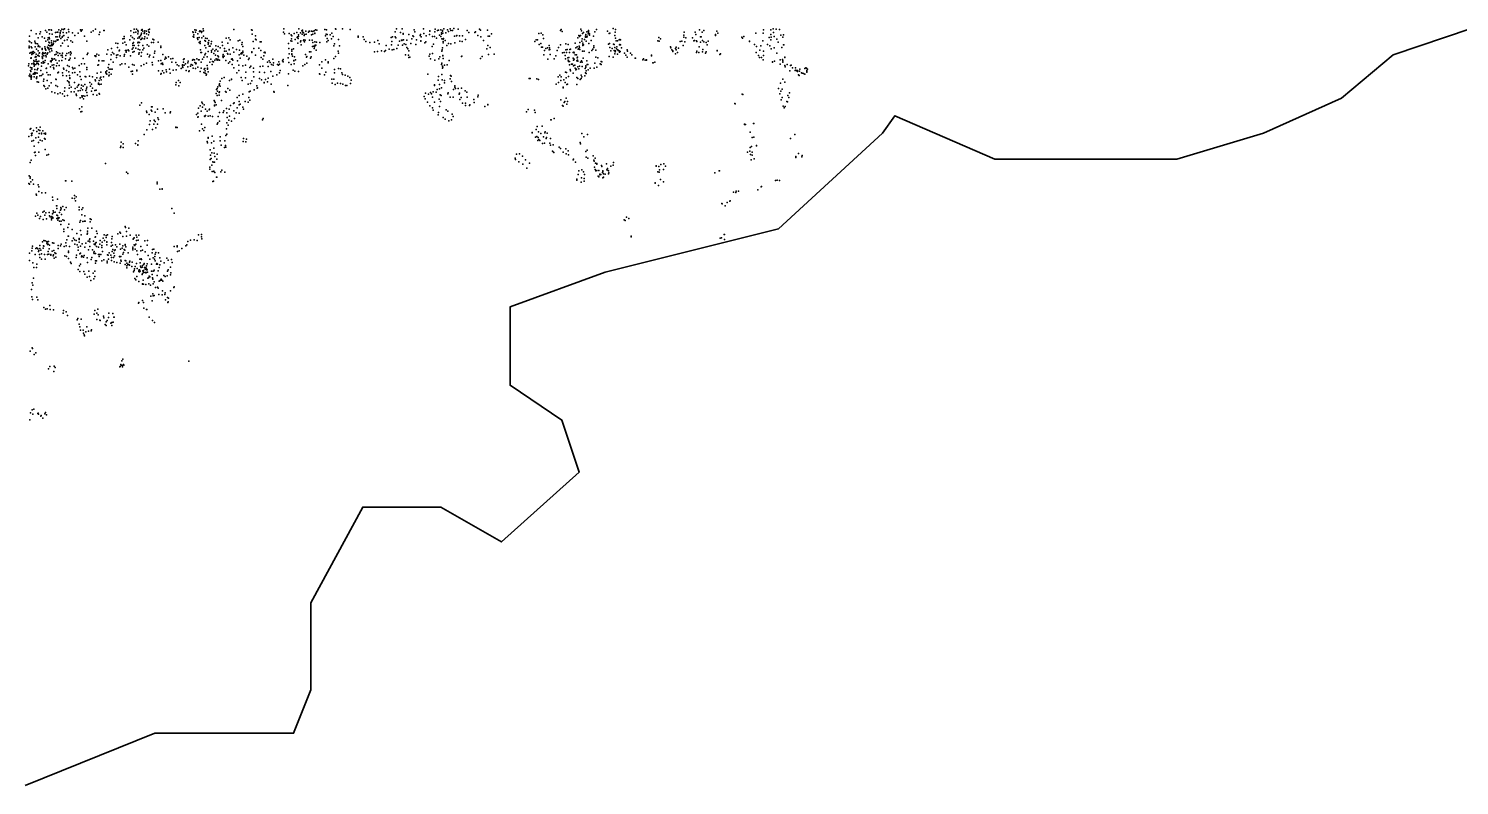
# Model space of a CAD drawing. Header units: millimetres. Extents: x -60275265 to 22802890, y -38578442 to 24337084.
# Drawn here: x -18735878 to 2214010, y -33099869 to -22014924 of the extents above; entities that cross this region are included whole.
import ezdxf

# ---------------------------------------------------------------- set-up
doc = ezdxf.new("R2010")
doc.units = ezdxf.units.MM
doc.header["$MEASUREMENT"] = 0
doc.layers.add('Outline', color=7, linetype='Continuous', true_color=0x000000)
doc.layers.add('particles', color=7, linetype='Continuous', true_color=0x000000)

msp = doc.modelspace()

# ---------------------------------------------------------------- linework, layer by layer
at = {"layer": 'Outline', "color": 3, "lineweight": 35, "true_color": 0x00ff00}
msp.add_lwpolyline([(2388023, -22014924), (1246851, -22397507), (486043, -23034488), (-655070, -23544188), (-1923171, -23926255), (-3444858, -23926255), (-4586030, -23926255), (-6054654, -23291001), (-6234364, -23544188), (-7756052, -24945643), (-10291971, -25582566), (-11687011, -26092266), (-11687011, -27239111), (-10926085, -27748576), (-10672498, -28513120), (-11813952, -29532403), (-12701478, -29022703), (-13842532, -29022703), (-14603457, -30424170), (-14603457, -31698402), (-14857045, -32335606), (-16885907, -32335606), (-18787711, -33099869)], dxfattribs=at)
at = {"layer": 'particles', "color": 93, "true_color": 0x67d435}
for p in [(-18729378, -22198304), (-18723378, -22123304), (-18699378, -22042304), (-18646378, -22200304), (-18624378, -22092304), (-18594378, -22150304), (-18573378, -22093304), (-18562378, -22061304), (-18561378, -22062304), (-18539378, -22134304), (-18501378, -22154304), (-18489378, -22042304), (-18484378, -22199304), (-18470378, -22069304), (-18453378, -22177304), (-18450378, -22151304), (-18439378, -22035304), (-18434378, -22034304), (-18433378, -22147304), (-18431378, -22164304), (-18428378, -22091304), (-18405378, -22033304), (-18402378, -22193304), (-18401378, -22036304), (-18393378, -22095304), (-18364378, -22198304), (-18343378, -22204304), (-18342378, -22072304), (-18339378, -22137304), (-18335378, -22198304), (-18318378, -22067304), (-18318378, -22178304), (-18316378, -22136304), (-18314378, -22183304), (-18307378, -22065304), (-18302378, -22181304), (-18292378, -22032304), (-18283378, -22137304), (-18279378, -22111304), (-18275378, -22070304), (-18273378, -22080304), (-18265378, -22159304), (-18263378, -22046304), (-18248378, -22022304), (-18243378, -22140304), (-18238378, -22131304), (-18228378, -22070304), (-18225378, -22026304), (-18221378, -22114304), (-18210378, -22018304), (-18210378, -22188304), (-18181378, -22077304), (-18171378, -22178304), (-18156378, -22146304), (-18152378, -22028304), (-18145378, -22061304), (-18119378, -22192304), (-18092378, -22075304), (-18058378, -22114304), (-18011378, -22083304), (-17977378, -22031304), (-17964378, -22051304), (-17949378, -22035304), (-17915378, -22126304), (-17883378, -22197304), (-17822378, -22069304), (-17789378, -22045304), (-17757378, -22023304), (-17757378, -22023304), (-17701378, -22099304), (-17693378, -22067304), (-17635378, -22041304), (-17628378, -22041304), (-17354378, -22165304), (-17337378, -22128304), (-17336378, -22158304), (-17254378, -22179304), (-17241378, -22121304), (-17239378, -22047304), (-17212378, -22146304), (-17194378, -22072304), (-17191378, -22022304), (-17191378, -22163304), (-17166378, -22067304), (-17154378, -22022304), (-17138378, -22091304), (-17138378, -22157304), (-17136378, -22043304), (-17133378, -22060304), (-17117378, -22133304), (-17113378, -22149304), (-17097378, -22121304), (-17094378, -22176304), (-17089378, -22103304), (-17086378, -22101304), (-17085378, -22171304), (-17084378, -22082304), (-17082378, -22039304), (-17075378, -22154304), (-17071378, -22028304), (-17065378, -22053304), (-17045378, -22163304), (-17044378, -22086304), (-17039378, -22073304), (-17038378, -22166304), (-17035378, -22045304), (-17032378, -22133304), (-17011378, -22050304), (-17010378, -22090304), (-16999378, -22154304), (-16980378, -22107304), (-16978378, -22031304), (-16973378, -22064304), (-16970378, -22073304), (-16966378, -22023304), (-16919378, -22171304), (-16903378, -22177304), (-16329378, -22060304), (-16328378, -22070304), (-16326378, -22130304), (-16316378, -22141304), (-16315378, -22104304), (-16304378, -22033304), (-16290378, -22067304), (-16280378, -22039304), (-16262378, -22148304), (-16261378, -22158304), (-16260378, -22089304), (-16260378, -22174304), (-16239378, -22146304), (-16235378, -22059304), (-16234378, -22057304), (-16228378, -22045304), (-16222378, -22203304), (-16220378, -22050304), (-16219378, -22051304), (-16203378, -22072304), (-16200378, -22057304), (-16200378, -22149304), (-16182378, -22016304), (-16177378, -22049304), (-16177378, -22123304), (-16153378, -22187304), (-16145378, -22155304), (-16145378, -22197304), (-16122378, -22161304), (-16097378, -22189304), (-16060378, -22204304), (-15845378, -22155304), (-15804378, -22148304), (-15782378, -22180304), (-15729378, -22028304), (-15667378, -22194304), (-15643378, -22184304), (-15470378, -22035304), (-15463378, -22039304), (-15462378, -22094304), (-15448378, -22203304), (-15415378, -22119304), (-15415378, -22167304), (-15403378, -22180304), (-15002378, -22069304), (-14999378, -22016304), (-14988378, -22090304), (-14920378, -22085304), (-14897378, -22194304), (-14893378, -22105304), (-14887378, -22118304), (-14886378, -22165304), (-14883378, -22201304), (-14882378, -22121304), (-14845378, -22085304), (-14831378, -22172304), (-14809378, -22070304), (-14803378, -22145304), (-14797378, -22135304), (-14790378, -22158304), (-14783378, -22105304), (-14783378, -22131304), (-14779378, -22017304), (-14754378, -22078304), (-14753378, -22206304), (-14752378, -22193304), (-14733378, -22047304), (-14728378, -22098304), (-14727378, -22037304), (-14720378, -22069304), (-14710378, -22076304), (-14709378, -22191304), (-14708378, -22179304), (-14705378, -22177304), (-14700378, -22118304), (-14697378, -22103304), (-14685378, -22183304), (-14674378, -22054304), (-14671378, -22098304), (-14637378, -22065304), (-14627378, -22054304), (-14625378, -22184304), (-14621378, -22053304), (-14591378, -22054304), (-14591378, -22105304), (-14584378, -22182304), (-14575378, -22055304), (-14572378, -22095304), (-14555378, -22048304), (-14546378, -22079304), (-14544378, -22084304), (-14535378, -22035304), (-14513378, -22036304), (-14397378, -22028304), (-14387378, -22121304), (-14380378, -22098304), (-14374378, -22032304), (-14366378, -22102304), (-14365378, -22161304), (-14364378, -22103304), (-14347378, -22188304), (-14318378, -22107304), (-14299378, -22166304), (-14294378, -22082304), (-14277378, -22128304), (-14240378, -22018304), (-14239378, -22022304), (-14198378, -22174304), (-14139378, -22017304), (-14029378, -22030304), (-13911378, -22138304), (-13910378, -22138304), (-13908378, -22126304), (-13835378, -22135304), (-13822378, -22175304), (-13800378, -22202304), (-13621378, -22190304), (-13428378, -22146304), (-13417378, -22202304), (-13406378, -22133304), (-13368378, -22061304), (-13367378, -22137304), (-13360378, -22149304), (-13348378, -22016304), (-13303378, -22201304), (-13291378, -22074304), (-13275378, -22184304), (-13270378, -22188304), (-13266378, -22019304), (-13266378, -22182304), (-13253378, -22097304), (-13251378, -22085304), (-13246378, -22180304), (-13196378, -22185304), (-13168378, -22101304), (-13123378, -22164304), (-13112378, -22121304), (-13099378, -22130304), (-13092378, -22033304), (-13078378, -22060304), (-13056378, -22179304), (-13001378, -22116304), (-12997378, -22103304), (-12994378, -22196304), (-12994378, -22199304), (-12990378, -22134304), (-12954378, -22020304), (-12951378, -22085304), (-12918378, -22206304), (-12913378, -22119304), (-12867378, -22102304), (-12862378, -22054304), (-12861378, -22046304), (-12821378, -22132304), (-12792378, -22132304), (-12786378, -22064304), (-12784378, -22025304), (-12764378, -22157304), (-12747378, -22041304), (-12732378, -22037304), (-12719378, -22110304), (-12702378, -22128304), (-12699378, -22033304), (-12692378, -22096304), (-12689378, -22078304), (-12685378, -22164304), (-12676378, -22043304), (-12676378, -22053304), (-12669378, -22080304), (-12666378, -22202304), (-12665378, -22167304), (-12659378, -22158304), (-12656378, -22020304), (-12634378, -22188304), (-12627378, -22078304), (-12600378, -22033304), (-12589378, -22058304), (-12564378, -22018304), (-12552378, -22042304), (-12528378, -22044304), (-12511378, -22015304), (-12498378, -22125304), (-12468378, -22119304), (-12467378, -22116304), (-12444378, -22023304), (-12426378, -22119304), (-12421378, -22200304), (-12387378, -22202304), (-12381378, -22121304), (-12337378, -22172304), (-12312378, -22041304), (-12290378, -22071304), (-12204378, -22071304), (-12190378, -22062304), (-12156378, -22115304), (-12135378, -22024304), (-12121378, -22039304), (-12115378, -22137304), (-12073378, -22191304), (-12014378, -22038304), (-12009378, -22127304), (-11986378, -22126304), (-11960378, -22092304), (-11324378, -22205304), (-11306378, -22178304), (-11284378, -22179304), (-11264378, -22085304), (-11232378, -22081304), (-11204378, -22106304), (-11194378, -22159304), (-10946378, -22041304), (-10940378, -22027304), (-10921378, -22059304), (-10693378, -22148304), (-10681378, -22115304), (-10671378, -22129304), (-10655378, -22114304), (-10652378, -22022304), (-10638378, -22049304), (-10637378, -22197304), (-10628378, -22166304), (-10623378, -22087304), (-10613378, -22071304), (-10597378, -22172304), (-10582378, -22124304), (-10579378, -22139304), (-10576378, -22101304), (-10574378, -22197304), (-10562378, -22064304), (-10560378, -22142304), (-10558378, -22127304), (-10544378, -22090304), (-10539378, -22058304), (-10538378, -22041304), (-10537378, -22066304), (-10532378, -22084304), (-10522378, -22089304), (-10521378, -22113304), (-10497378, -22187304), (-10462378, -22127304), (-10444378, -22062304), (-10420378, -22029304), (-10258378, -22053304), (-10235378, -22086304), (-10226378, -22080304), (-10174378, -22015304), (-10152378, -22116304), (-10147378, -22068304), (-10144378, -22154304), (-10143378, -22027304), (-10131378, -22194304), (-10114378, -22194304), (-10090378, -22179304), (-10078378, -22173304), (-10067378, -22179304), (-9523378, -22195304), (-9509378, -22145304), (-9503378, -22201304), (-9483378, -22166304), (-9197378, -22203304), (-9173378, -22200304), (-9143378, -22141304), (-9140378, -22112304), (-9136378, -22067304), (-9112378, -22148304), (-9016378, -22150304), (-8996378, -22195304), (-8987378, -22188304), (-8978378, -22067304), (-8968378, -22103304), (-8958378, -22194304), (-8953378, -22204304), (-8912378, -22034304), (-8897378, -22134304), (-8886378, -22133304), (-8871378, -22067304), (-8868378, -22188304), (-8851378, -22041304), (-8787378, -22198304), (-8676378, -22101304), (-8676378, -22115304), (-8658378, -22050304), (-8644378, -22079304), (-8290378, -22141304), (-8282378, -22156304), (-8262378, -22131304), (-8181378, -22202304), (-8178378, -22199304), (-8089378, -22083304), (-7987378, -22195304), (-7978378, -22082304), (-7976378, -22035304), (-7894378, -22143304), (-7870378, -22101304), (-7868378, -22032304), (-7866378, -22179304), (-7862378, -22138304), (-7832378, -22020304), (-7830378, -22071304), (-7818378, -22132304), (-7788378, -22021304), (-7781378, -22169304), (-7739378, -22029304), (-7722378, -22113304), (-7690378, -22139304), (-7682378, -22105304), (-18727378, -22291304), (-18726378, -22272304), (-18726378, -22297304), (-18720378, -22208304), (-18719378, -22374304), (-18705378, -22364304), (-18696378, -22281304), (-18692378, -22222304), (-18689378, -22294304), (-18689378, -22396304), (-18685378, -22377304), (-18684378, -22359304), (-18670378, -22352304), (-18668378, -22378304), (-18648378, -22367304), (-18640378, -22223304), (-18640378, -22282304), (-18628378, -22231304), (-18625378, -22390304), (-18619378, -22316304), (-18606378, -22237304), (-18602378, -22407304), (-18596378, -22277304), (-18596378, -22404304), (-18594378, -22339304), (-18592378, -22264304), (-18583378, -22372304), (-18582378, -22416304), (-18577378, -22370304), (-18569378, -22281304), (-18537378, -22323304), (-18536378, -22305304), (-18533378, -22379304), (-18530378, -22400304), (-18528378, -22363304), (-18515378, -22379304), (-18513378, -22415304), (-18496378, -22281304), (-18496378, -22374304), (-18493378, -22305304), (-18488378, -22370304), (-18487378, -22320304), (-18484378, -22407304), (-18482378, -22329304), (-18463378, -22385304), (-18462378, -22388304), (-18458378, -22287304), (-18455378, -22290304), (-18455378, -22369304), (-18450378, -22305304), (-18445378, -22255304), (-18440378, -22215304), (-18440378, -22301304), (-18439378, -22305304), (-18438378, -22300304), (-18436378, -22327304), (-18430378, -22221304), (-18427378, -22266304), (-18425378, -22357304), (-18412378, -22266304), (-18411378, -22306304), (-18401378, -22253304), (-18398378, -22221304), (-18398378, -22311304), (-18396378, -22340304), (-18393378, -22261304), (-18391378, -22248304), (-18378378, -22245304), (-18371378, -22226304), (-18354378, -22398304), (-18331378, -22388304), (-18326378, -22355304), (-18310378, -22371304), (-18304378, -22409304), (-18276378, -22380304), (-18265378, -22265304), (-18258378, -22410304), (-18243378, -22406304), (-18241378, -22375304), (-18238378, -22230304), (-18191378, -22409304), (-18175378, -22379304), (-18156378, -22272304), (-18148378, -22368304), (-18121378, -22356304), (-18121378, -22397304), (-18112378, -22373304), (-18092378, -22213304), (-17878378, -22394304), (-17869378, -22376304), (-17768378, -22415304), (-17750378, -22415304), (-17736378, -22389304), (-17708378, -22406304), (-17591378, -22389304), (-17577378, -22326304), (-17529378, -22401304), (-17520378, -22305304), (-17508378, -22363304), (-17486378, -22386304), (-17458378, -22229304), (-17450378, -22404304), (-17432378, -22293304), (-17428378, -22400304), (-17427378, -22232304), (-17409378, -22339304), (-17403378, -22332304), (-17395378, -22413304), (-17358378, -22229304), (-17330378, -22392304), (-17327378, -22213304), (-17318378, -22334304), (-17308378, -22252304), (-17305378, -22359304), (-17300378, -22337304), (-17277378, -22326304), (-17270378, -22338304), (-17246378, -22411304), (-17217378, -22316304), (-17209378, -22263304), (-17208378, -22233304), (-17208378, -22358304), (-17204378, -22295304), (-17198378, -22217304), (-17190378, -22261304), (-17190378, -22349304), (-17167378, -22299304), (-17138378, -22224304), (-17133378, -22316304), (-17129378, -22213304), (-17128378, -22262304), (-17123378, -22389304), (-17115378, -22369304), (-17112378, -22216304), (-17107378, -22326304), (-17088378, -22416304), (-17084378, -22364304), (-17064378, -22263304), (-17063378, -22326304), (-17047378, -22303304), (-16998378, -22254304), (-16996378, -22390304), (-16977378, -22270304), (-16961378, -22405304), (-16934378, -22218304), (-16908378, -22216304), (-16893378, -22372304), (-16885378, -22345304), (-16838378, -22212304), (-16798378, -22271304), (-16798378, -22293304), (-16770378, -22393304), (-16238378, -22218304), (-16230378, -22223304), (-16225378, -22231304), (-16222378, -22235304), (-16218378, -22324304), (-16215378, -22365304), (-16206378, -22366304), (-16157378, -22260304), (-16153378, -22400304), (-16147378, -22377304), (-16143378, -22297304), (-16108378, -22217304), (-16108378, -22244304), (-16107378, -22350304), (-16100378, -22225304), (-16093378, -22271304), (-16076378, -22273304), (-16061378, -22236304), (-16060378, -22335304), (-16059378, -22359304), (-16039378, -22318304), (-16024378, -22381304), (-16010378, -22338304), (-15999378, -22404304), (-15996378, -22268304), (-15991378, -22323304), (-15965378, -22343304), (-15965378, -22412304), (-15958378, -22276304), (-15933378, -22297304), (-15903378, -22213304), (-15897378, -22262304), (-15888378, -22392304), (-15869378, -22345304), (-15865378, -22306304), (-15843378, -22346304), (-15825378, -22379304), (-15820378, -22226304), (-15817378, -22387304), (-15798378, -22322304), (-15798378, -22325304), (-15783378, -22389304), (-15745378, -22297304), (-15730378, -22361304), (-15693378, -22321304), (-15654378, -22401304), (-15647378, -22330304), (-15627378, -22386304), (-15618378, -22368304), (-15615378, -22247304), (-15613378, -22376304), (-15613378, -22382304), (-15607378, -22216304), (-15600378, -22344304), (-15598378, -22343304), (-15597378, -22278304), (-15597378, -22364304), (-15583378, -22402304), (-15542378, -22416304), (-15469378, -22367304), (-15467378, -22357304), (-15439378, -22305304), (-15412378, -22402304), (-15363378, -22301304), (-15347378, -22207304), (-15333378, -22335304), (-15330378, -22210304), (-15328378, -22209304), (-15289378, -22415304), (-15288378, -22364304), (-15278378, -22360304), (-15273378, -22370304), (-14931378, -22232304), (-14926378, -22304304), (-14921378, -22385304), (-14882378, -22347304), (-14881378, -22322304), (-14881378, -22382304), (-14881378, -22392304), (-14874378, -22416304), (-14856378, -22310304), (-14794378, -22226304), (-14747378, -22253304), (-14694378, -22208304), (-14680378, -22394304), (-14623378, -22357304), (-14602378, -22355304), (-14580378, -22279304), (-14573378, -22219304), (-14559378, -22270304), (-14555378, -22308304), (-14551378, -22280304), (-14548378, -22278304), (-14545378, -22209304), (-14541378, -22256304), (-14537378, -22262304), (-14532378, -22258304), (-14525378, -22331304), (-14520378, -22214304), (-14470378, -22220304), (-14368378, -22208304), (-14265378, -22267304), (-14258378, -22236304), (-14204378, -22346304), (-14200378, -22374304), (-14183378, -22269304), (-13738378, -22219304), (-13672378, -22354304), (-13670378, -22211304), (-13626378, -22348304), (-13605378, -22238304), (-13567378, -22342304), (-13525378, -22348304), (-13508378, -22337304), (-13498378, -22261304), (-13454378, -22316304), (-13422378, -22254304), (-13411378, -22324304), (-13389378, -22322304), (-13342378, -22305304), (-13324378, -22259304), (-13262378, -22255304), (-13237378, -22237304), (-13217378, -22400304), (-13212378, -22245304), (-13196378, -22290304), (-13182378, -22309304), (-13173378, -22404304), (-13167378, -22342304), (-13137378, -22235304), (-13065378, -22246304), (-12936378, -22224304), (-12860378, -22389304), (-12826378, -22275304), (-12820378, -22381304), (-12808378, -22243304), (-12685378, -22344304), (-12681378, -22324304), (-12675378, -22298304), (-12670378, -22408304), (-12668378, -22412304), (-12667378, -22222304), (-12613378, -22261304), (-12587378, -22231304), (-12552378, -22237304), (-12497378, -22221304), (-12027378, -22311304), (-12011378, -22262304), (-12003378, -22396304), (-11975378, -22289304), (-11921378, -22389304), (-11261378, -22246304), (-11234378, -22235304), (-11225378, -22285304), (-11209378, -22287304), (-11193378, -22397304), (-11180378, -22335304), (-11162378, -22307304), (-11137378, -22295304), (-11115378, -22261304), (-11111378, -22326304), (-11109378, -22297304), (-11102378, -22320304), (-11098378, -22392304), (-11017378, -22415304), (-10996378, -22335304), (-10975378, -22289304), (-10945378, -22251304), (-10917378, -22369304), (-10893378, -22367304), (-10877378, -22410304), (-10869378, -22324304), (-10868378, -22240304), (-10859378, -22367304), (-10852378, -22322304), (-10834378, -22249304), (-10816378, -22363304), (-10811378, -22322304), (-10799378, -22318304), (-10764378, -22365304), (-10751378, -22358304), (-10748378, -22371304), (-10735378, -22229304), (-10732378, -22401304), (-10722378, -22298304), (-10712378, -22401304), (-10704378, -22281304), (-10688378, -22318304), (-10685378, -22311304), (-10674378, -22270304), (-10668378, -22292304), (-10662378, -22217304), (-10662378, -22323304), (-10624378, -22344304), (-10621378, -22228304), (-10621378, -22253304), (-10620378, -22263304), (-10612378, -22250304), (-10602378, -22343304), (-10534378, -22233304), (-10527378, -22364304), (-10491378, -22334304), (-10472378, -22318304), (-10461378, -22268304), (-10460378, -22293304), (-10432378, -22332304), (-10246378, -22244304), (-10232378, -22234304), (-10223378, -22293304), (-10212378, -22339304), (-10193378, -22307304), (-10173378, -22244304), (-10161378, -22249304), (-10160378, -22336304), (-10152378, -22384304), (-10150378, -22291304), (-10146378, -22354304), (-10141378, -22338304), (-10126378, -22312304), (-10125378, -22280304), (-10114378, -22391304), (-10110378, -22327304), (-10103378, -22333304), (-10088378, -22340304), (-10083378, -22253304), (-10082378, -22359304), (-10077378, -22249304), (-10077378, -22249304), (-10074378, -22350304), (-10067378, -22250304), (-10054378, -22296304), (-10009378, -22373304), (-9990378, -22403304), (-9971378, -22325304), (-9965378, -22346304), (-9923378, -22376304), (-9901378, -22399304), (-9617378, -22415304), (-9613378, -22403304), (-9337378, -22284304), (-9332378, -22295304), (-9318378, -22326304), (-9303378, -22350304), (-9302378, -22342304), (-9263378, -22308304), (-9262378, -22383304), (-9255378, -22285304), (-9252378, -22326304), (-9232378, -22365304), (-9220378, -22300304), (-9151378, -22264304), (-9125378, -22209304), (-8955378, -22365304), (-8952378, -22346304), (-8921378, -22367304), (-8917378, -22284304), (-8897378, -22212304), (-8870378, -22357304), (-8864378, -22321304), (-8850378, -22207304), (-8826378, -22373304), (-8816378, -22354304), (-8814378, -22216304), (-8800378, -22252304), (-8654378, -22342304), (-8652378, -22335304), (-8612378, -22393304), (-8606378, -22383304), (-8108378, -22247304), (-8080378, -22367304), (-8076378, -22276304), (-8046378, -22408304), (-8030378, -22329304), (-8012378, -22267304), (-7975378, -22344304), (-7973378, -22407304), (-7918378, -22247304), (-7880378, -22268304), (-7864378, -22309304), (-7818378, -22296304), (-7780378, -22374304), (-7760378, -22213304), (-7706378, -22291304), (-7680378, -22252304), (-7675378, -22251304), (-18735378, -22562304), (-18734378, -22530304), (-18710378, -22584304), (-18704378, -22448304), (-18700378, -22441304), (-18697378, -22450304), (-18690378, -22531304), (-18688378, -22607304), (-18686378, -22589304), (-18665378, -22522304), (-18661378, -22535304), (-18659378, -22481304), (-18656378, -22495304), (-18653378, -22533304), (-18653378, -22566304), (-18651378, -22545304), (-18645378, -22612304), (-18640378, -22433304), (-18631378, -22538304), (-18629378, -22425304), (-18628378, -22492304), (-18624378, -22468304), (-18623378, -22430304), (-18613378, -22520304), (-18612378, -22494304), (-18609378, -22617304), (-18600378, -22597304), (-18598378, -22524304), (-18590378, -22539304), (-18588378, -22492304), (-18549378, -22565304), (-18547378, -22515304), (-18538378, -22429304), (-18530378, -22443304), (-18530378, -22451304), (-18524378, -22520304), (-18521378, -22496304), (-18505378, -22513304), (-18491378, -22483304), (-18480378, -22430304), (-18477378, -22599304), (-18472378, -22593304), (-18451378, -22531304), (-18417378, -22573304), (-18415378, -22490304), (-18407378, -22486304), (-18405378, -22501304), (-18397378, -22453304), (-18391378, -22548304), (-18389378, -22478304), (-18379378, -22460304), (-18373378, -22584304), (-18366378, -22544304), (-18364378, -22606304), (-18355378, -22459304), (-18338378, -22475304), (-18326378, -22562304), (-18318378, -22521304), (-18287378, -22553304), (-18286378, -22488304), (-18249378, -22481304), (-18239378, -22431304), (-18225378, -22593304), (-18220378, -22607304), (-18194378, -22459304), (-18165378, -22557304), (-18145378, -22479304), (-18140378, -22571304), (-18135378, -22473304), (-18129378, -22449304), (-18091378, -22586304), (-18085378, -22606304), (-18059378, -22448304), (-18057378, -22595304), (-17994378, -22557304), (-17962378, -22531304), (-17939378, -22452304), (-17916378, -22532304), (-17883378, -22614304), (-17882378, -22582304), (-17752378, -22421304), (-17720378, -22551304), (-17714378, -22543304), (-17709378, -22481304), (-17705378, -22488304), (-17658378, -22488304), (-17636378, -22489304), (-17569378, -22583304), (-17561378, -22542304), (-17558378, -22608304), (-17531378, -22468304), (-17530378, -22607304), (-17514378, -22607304), (-17499378, -22506304), (-17447378, -22437304), (-17393378, -22547304), (-17371378, -22533304), (-17335378, -22418304), (-17320378, -22529304), (-17268378, -22578304), (-17214378, -22538304), (-17192378, -22550304), (-17152378, -22621304), (-17088378, -22558304), (-17048378, -22541304), (-17008378, -22521304), (-16968378, -22426304), (-16928378, -22510304), (-16922378, -22546304), (-16909378, -22434304), (-16836378, -22488304), (-16800378, -22482304), (-16794378, -22531304), (-16781378, -22519304), (-16773378, -22520304), (-16770378, -22542304), (-16742378, -22463304), (-16731378, -22431304), (-16723378, -22448304), (-16723378, -22449304), (-16719378, -22618304), (-16688378, -22427304), (-16675378, -22609304), (-16654378, -22456304), (-16639378, -22504304), (-16626378, -22454304), (-16617378, -22621304), (-16580378, -22509304), (-16577378, -22619304), (-16559378, -22544304), (-16538378, -22559304), (-16504378, -22599304), (-16484378, -22554304), (-16481378, -22579304), (-16480378, -22543304), (-16477378, -22583304), (-16476378, -22578304), (-16470378, -22469304), (-16467378, -22507304), (-16459378, -22552304), (-16457378, -22455304), (-16437378, -22530304), (-16406378, -22574304), (-16404378, -22515304), (-16398378, -22492304), (-16364378, -22567304), (-16357378, -22539304), (-16337378, -22552304), (-16334378, -22479304), (-16328378, -22466304), (-16328378, -22596304), (-16307378, -22472304), (-16301378, -22512304), (-16292378, -22599304), (-16288378, -22531304), (-16283378, -22523304), (-16273378, -22456304), (-16256378, -22578304), (-16250378, -22473304), (-16240378, -22470304), (-16211378, -22504304), (-16209378, -22592304), (-16187378, -22461304), (-16168378, -22433304), (-16164378, -22607304), (-16157378, -22601304), (-16123378, -22556304), (-16121378, -22429304), (-16117378, -22593304), (-16116378, -22607304), (-16081378, -22508304), (-16069378, -22464304), (-16048378, -22539304), (-16041378, -22498304), (-16030378, -22503304), (-16011378, -22477304), (-15988378, -22459304), (-15974378, -22476304), (-15964378, -22463304), (-15961378, -22471304), (-15957378, -22429304), (-15942378, -22478304), (-15890378, -22419304), (-15889378, -22438304), (-15870378, -22418304), (-15847378, -22484304), (-15809378, -22519304), (-15789378, -22499304), (-15764378, -22460304), (-15757378, -22457304), (-15754378, -22542304), (-15746378, -22478304), (-15730378, -22588304), (-15677378, -22485304), (-15658378, -22550304), (-15638378, -22448304), (-15600378, -22561304), (-15560378, -22549304), (-15518378, -22467304), (-15505378, -22446304), (-15498378, -22583304), (-15480378, -22566304), (-15444378, -22593304), (-15343378, -22571304), (-15330378, -22436304), (-15308378, -22464304), (-15304378, -22566304), (-15239378, -22504304), (-15229378, -22570304), (-15212378, -22485304), (-15201378, -22509304), (-15180378, -22542304), (-15161378, -22464304), (-15154378, -22550304), (-15148378, -22516304), (-15093378, -22540304), (-15079378, -22548304), (-15071378, -22501304), (-15061378, -22537304), (-15019378, -22489304), (-15010378, -22468304), (-15008378, -22502304), (-14933378, -22442304), (-14926378, -22511304), (-14892378, -22540304), (-14862378, -22624304), (-14854378, -22487304), (-14853378, -22481304), (-14848378, -22530304), (-14844378, -22426304), (-14829378, -22471304), (-14718378, -22559304), (-14692378, -22539304), (-14667378, -22432304), (-14663378, -22424304), (-14662378, -22521304), (-14610378, -22449304), (-14596378, -22430304), (-14477378, -22546304), (-14444378, -22592304), (-14443378, -22501304), (-14386378, -22473304), (-14350378, -22499304), (-14348378, -22517304), (-14266378, -22454304), (-14256378, -22616304), (-14240378, -22423304), (-14198378, -22601304), (-14168378, -22606304), (-13169378, -22439304), (-13154378, -22432304), (-12869378, -22418304), (-12849378, -22458304), (-12787378, -22476304), (-12728378, -22455304), (-12714378, -22428304), (-12689378, -22541304), (-12683378, -22519304), (-12676378, -22593304), (-12673378, -22564304), (-12669378, -22579304), (-12667378, -22452304), (-12646378, -22550304), (-12605378, -22544304), (-12576378, -22483304), (-12399378, -22421304), (-12391378, -22419304), (-12120378, -22451304), (-12095378, -22424304), (-11131378, -22460304), (-11040378, -22458304), (-10875378, -22456304), (-10840378, -22441304), (-10837378, -22478304), (-10828378, -22496304), (-10823378, -22438304), (-10817378, -22495304), (-10814378, -22547304), (-10805378, -22614304), (-10785378, -22535304), (-10770378, -22537304), (-10764378, -22450304), (-10757378, -22478304), (-10756378, -22561304), (-10753378, -22471304), (-10746378, -22463304), (-10740378, -22549304), (-10732378, -22595304), (-10723378, -22618304), (-10713378, -22611304), (-10710378, -22489304), (-10705378, -22442304), (-10698378, -22478304), (-10697378, -22434304), (-10694378, -22491304), (-10694378, -22575304), (-10678378, -22602304), (-10669378, -22566304), (-10655378, -22504304), (-10641378, -22487304), (-10632378, -22504304), (-10632378, -22568304), (-10614378, -22446304), (-10585378, -22599304), (-10578378, -22558304), (-10575378, -22580304), (-10560378, -22489304), (-10559378, -22538304), (-10549378, -22541304), (-10544378, -22619304), (-10515378, -22592304), (-10454378, -22592304), (-10445378, -22519304), (-10432378, -22435304), (-10414378, -22577304), (-10402378, -22441304), (-10365378, -22533304), (-10353378, -22497304), (-10353378, -22538304), (-10343378, -22501304), (-10234378, -22422304), (-10175378, -22434304), (-9972378, -22433304), (-9853378, -22448304), (-9849378, -22450304), (-9740378, -22474304), (-9730378, -22459304), (-9710378, -22477304), (-9690378, -22475304), (-9689378, -22474304), (-9597378, -22517304), (-9591378, -22515304), (-9566378, -22508304), (-8033378, -22440304), (-8005378, -22438304), (-7979378, -22471304), (-7845378, -22501304), (-7845378, -22508304), (-7815378, -22490304), (-7729378, -22471304), (-7729378, -22536304), (-7696378, -22467304), (-7691378, -22488304), (-7690378, -22504304), (-7662378, -22436304), (-7661378, -22435304), (-7661378, -22556304), (-7659378, -22573304), (-7628378, -22541304), (-7581378, -22557304), (-7570378, -22550304), (-7551378, -22590304), (-7506378, -22587304), (-7501378, -22624304), (-7445378, -22611304), (-7368378, -22601304), (-7356378, -22589304), (-7347378, -22595304), (-7330378, -22611304), (-18729378, -22708304), (-18717378, -22680304), (-18712378, -22715304), (-18708378, -22626304), (-18703378, -22645304), (-18697378, -22702304), (-18697378, -22735304), (-18697378, -22755304), (-18694378, -22721304), (-18667378, -22681304), (-18658378, -22671304), (-18656378, -22721304), (-18646378, -22659304), (-18646378, -22683304), (-18639378, -22671304), (-18629378, -22662304), (-18622378, -22744304), (-18621378, -22735304), (-18617378, -22721304), (-18611378, -22796304), (-18610378, -22666304), (-18591378, -22799304), (-18572378, -22705304), (-18555378, -22630304), (-18545378, -22703304), (-18525378, -22683304), (-18518378, -22785304), (-18511378, -22754304), (-18469378, -22657304), (-18463378, -22776304), (-18448378, -22694304), (-18419378, -22692304), (-18403378, -22811304), (-18337378, -22753304), (-18331378, -22761304), (-18308378, -22662304), (-18296378, -22655304), (-18238378, -22660304), (-18234378, -22700304), (-18182378, -22626304), (-18182378, -22708304), (-18164378, -22781304), (-18149378, -22650304), (-18149378, -22795304), (-18140378, -22810304), (-18139378, -22701304), (-18134378, -22746304), (-18130378, -22734304), (-18095378, -22662304), (-18065378, -22804304), (-18059378, -22659304), (-18019378, -22694304), (-18002378, -22832304), (-17987378, -22648304), (-17982378, -22714304), (-17965378, -22758304), (-17911378, -22834304), (-17907378, -22716304), (-17897378, -22722304), (-17842378, -22712304), (-17837378, -22803304), (-17817378, -22827304), (-17802378, -22719304), (-17759378, -22764304), (-17756378, -22778304), (-17735378, -22736304), (-17734378, -22665304), (-17714378, -22830304), (-17711378, -22812304), (-17702378, -22776304), (-17698378, -22831304), (-17689378, -22741304), (-17680378, -22655304), (-17676378, -22726304), (-17673378, -22767304), (-17672378, -22830304), (-17638378, -22721304), (-17607378, -22662304), (-17605378, -22646304), (-17594378, -22679304), (-17591378, -22684304), (-17590378, -22631304), (-17559378, -22707304), (-17556378, -22657304), (-17555378, -22698304), (-17528378, -22682304), (-17233378, -22645304), (-17215378, -22636304), (-17213378, -22680304), (-17153378, -22631304), (-16833378, -22631304), (-16798378, -22681304), (-16797378, -22672304), (-16774378, -22633304), (-16758378, -22662304), (-16716378, -22648304), (-16665378, -22666304), (-16573378, -22802304), (-16542378, -22773304), (-16517378, -22806304), (-16430378, -22629304), (-16390378, -22644304), (-16386378, -22634304), (-16224378, -22643304), (-16170378, -22656304), (-16150378, -22635304), (-16149378, -22669304), (-16138378, -22696304), (-16129378, -22680304), (-16104378, -22647304), (-15939378, -22822304), (-15931378, -22783304), (-15907378, -22747304), (-15872378, -22733304), (-15794378, -22774304), (-15763378, -22757304), (-15763378, -22758304), (-15687378, -22661304), (-15658378, -22630304), (-15623378, -22733304), (-15610378, -22777304), (-15560378, -22736304), (-15554378, -22652304), (-15522378, -22827304), (-15488378, -22821304), (-15467378, -22780304), (-15442378, -22648304), (-15439378, -22722304), (-15357378, -22654304), (-15353378, -22746304), (-15327378, -22763304), (-15287378, -22804304), (-15286378, -22807304), (-15281378, -22657304), (-15267378, -22762304), (-15238378, -22793304), (-15226378, -22742304), (-15190378, -22644304), (-15182378, -22829304), (-15160378, -22713304), (-15100378, -22692304), (-15063378, -22660304), (-15053378, -22626304), (-14930378, -22678304), (-14838378, -22637304), (-14785378, -22642304), (-14477378, -22675304), (-14473378, -22681304), (-14405378, -22692304), (-14385378, -22655304), (-14297378, -22757304), (-14292378, -22812304), (-14265378, -22756304), (-14259378, -22661304), (-14246378, -22831304), (-14214378, -22815304), (-14169378, -22818304), (-14148378, -22663304), (-14139378, -22686304), (-14135378, -22828304), (-14102378, -22698304), (-14060378, -22711304), (-14030378, -22732304), (-14021378, -22819304), (-14014378, -22771304), (-12892378, -22680304), (-12741378, -22769304), (-12734378, -22715304), (-12721378, -22835304), (-12686378, -22686304), (-12681378, -22763304), (-12648378, -22776304), (-12648378, -22810304), (-12563378, -22748304), (-12558378, -22701304), (-12550378, -22712304), (-12542378, -22789304), (-11405378, -22745304), (-11392378, -22744304), (-11293378, -22750304), (-11269378, -22759304), (-11009378, -22830304), (-10980378, -22723304), (-10977378, -22803304), (-10959378, -22697304), (-10941378, -22776304), (-10939378, -22721304), (-10900378, -22767304), (-10879378, -22804304), (-10875378, -22652304), (-10864378, -22735304), (-10859378, -22659304), (-10856378, -22831304), (-10846378, -22830304), (-10829378, -22715304), (-10801378, -22631304), (-10760378, -22666304), (-10708378, -22834304), (-10706378, -22733304), (-10695378, -22743304), (-10658378, -22760304), (-10646378, -22698304), (-10643378, -22743304), (-10635378, -22723304), (-10590378, -22708304), (-10581378, -22661304), (-10573378, -22673304), (-10570378, -22633304), (-7728378, -22816304), (-7691378, -22756304), (-7663378, -22798304), (-7591378, -22633304), (-7511378, -22626304), (-7486378, -22634304), (-7477378, -22629304), (-7476378, -22644304), (-7462378, -22691304), (-7454378, -22701304), (-7448378, -22638304), (-7421378, -22664304), (-7408378, -22665304), (-7388378, -22672304), (-7368378, -22681304), (-7342378, -22626304), (-7341378, -22641304), (-7340378, -22630304), (-7339378, -22652304), (-18512378, -22847304), (-18501378, -22861304), (-18481378, -22897304), (-18455378, -22888304), (-18435378, -22854304), (-18394378, -22939304), (-18351378, -22955304), (-18337378, -22850304), (-18312378, -22863304), (-18309378, -22970304), (-18275378, -22954304), (-18239378, -22969304), (-18211378, -23004304), (-18209378, -22930304), (-18205378, -22880304), (-18167378, -22993304), (-18141378, -22889304), (-18138378, -22841304), (-18113378, -22874304), (-18111378, -22939304), (-18069378, -22943304), (-18056378, -22890304), (-18037378, -22977304), (-18035378, -22996304), (-18027378, -22872304), (-18011378, -22924304), (-18010378, -22849304), (-17982378, -22923304), (-17981378, -23028304), (-17979378, -22923304), (-17967378, -22888304), (-17961378, -22842304), (-17954378, -22999304), (-17949378, -23021304), (-17947378, -22913304), (-17936378, -22856304), (-17936378, -23001304), (-17930378, -23041304), (-17913378, -23002304), (-17900378, -22921304), (-17886378, -22895304), (-17884378, -22874304), (-17884378, -22949304), (-17876378, -22993304), (-17828378, -22859304), (-17813378, -22931304), (-17798378, -22886304), (-17789378, -22980304), (-17768378, -22921304), (-17748378, -22918304), (-17739378, -22989304), (-17701378, -22964304), (-17697378, -22977304), (-16581378, -22836304), (-16535378, -22854304), (-15987378, -22964304), (-15986378, -22906304), (-15976378, -22892304), (-15976378, -22996304), (-15969378, -22929304), (-15966378, -22869304), (-15947378, -22990304), (-15946378, -22842304), (-15944378, -22951304), (-15940378, -22939304), (-15931378, -22858304), (-15853378, -22935304), (-15845378, -22945304), (-15817378, -22892304), (-15789378, -22915304), (-15680378, -23025304), (-15652378, -22996304), (-15601378, -22976304), (-15509378, -23026304), (-15504378, -22941304), (-15492378, -22933304), (-15433378, -22911304), (-15392378, -22852304), (-15387378, -22886304), (-15383378, -22882304), (-15147378, -22937304), (-15146378, -22942304), (-15139378, -22944304), (-14941378, -22848304), (-14941378, -22848304), (-14938378, -22849304), (-14094378, -22846304), (-14074378, -22847304), (-12944378, -23010304), (-12927378, -23043304), (-12925378, -22958304), (-12880378, -22975304), (-12852378, -22952304), (-12837378, -22970304), (-12820378, -23020304), (-12811378, -22943304), (-12794378, -22848304), (-12792378, -22840304), (-12769378, -22946304), (-12755378, -22909304), (-12721378, -22895304), (-12711378, -22984304), (-12695378, -22993304), (-12689378, -22883304), (-12597378, -22972304), (-12590378, -22953304), (-12561378, -23019304), (-12521378, -23020304), (-12515378, -22909304), (-12497378, -22853304), (-12494378, -22870304), (-12484378, -22890304), (-12447378, -22891304), (-12433378, -22974304), (-12426378, -22959304), (-12404378, -23023304), (-12397378, -22885304), (-12344378, -22925304), (-12319378, -22948304), (-12315378, -23017304), (-12158378, -23013304), (-12154378, -22991304), (-10909378, -22872304), (-10909378, -22883304), (-10865378, -23035304), (-8287378, -22973304), (-8280378, -22981304), (-7754378, -22892304), (-7735378, -22971304), (-7720378, -22932304), (-7704378, -22902304), (-7703378, -23026304), (-7620378, -22996304), (-7604378, -23023304), (-7595378, -22953304), (-17990378, -23189304), (-17970378, -23232304), (-17957378, -23160304), (-17954378, -23228304), (-17108378, -23137304), (-17081378, -23104304), (-17011378, -23223304), (-17004378, -23242304), (-16943378, -23207304), (-16934378, -23161304), (-16930378, -23223304), (-16928378, -23162304), (-16883378, -23239304), (-16847378, -23193304), (-16763378, -23190304), (-16734378, -23246304), (-16663378, -23247304), (-16658378, -23236304), (-16246378, -23179304), (-16222378, -23148304), (-16210378, -23225304), (-16198378, -23090304), (-16198378, -23091304), (-16189378, -23113304), (-16189378, -23165304), (-16167378, -23131304), (-16144378, -23193304), (-16123378, -23224304), (-16091378, -23206304), (-16085378, -23193304), (-16018378, -23070304), (-16016378, -23077304), (-16016378, -23135304), (-16013378, -23148304), (-16002378, -23096304), (-15989378, -23132304), (-15942378, -23244304), (-15912378, -23070304), (-15886378, -23242304), (-15877378, -23219304), (-15836378, -23187304), (-15834378, -23247304), (-15799378, -23197304), (-15781378, -23139304), (-15734378, -23113304), (-15729378, -23220304), (-15724378, -23101304), (-15697378, -23250304), (-15684378, -23176304), (-15654378, -23252304), (-15652378, -23083304), (-15651378, -23129304), (-15637378, -23120304), (-15598378, -23167304), (-15591378, -23193304), (-15566378, -23082304), (-15520378, -23091304), (-15494378, -23065304), (-12894378, -23092304), (-12862378, -23146304), (-12820378, -23173304), (-12813378, -23211304), (-12790378, -23092304), (-12733378, -23244304), (-12724378, -23050304), (-12721378, -23155304), (-12703378, -23084304), (-12623378, -23205304), (-12596378, -23226304), (-12421378, -23051304), (-12380378, -23106304), (-12337378, -23109304), (-12337378, -23143304), (-12278378, -23143304), (-12277378, -23129304), (-12216378, -23054304), (-12212378, -23099304), (-12053378, -23158304), (-12012378, -23129304), (-12011378, -23127304), (-11444378, -23232304), (-11423378, -23198304), (-11330378, -23208304), (-11317378, -23245304), (-11316378, -23245304), (-10944378, -23058304), (-10919378, -23143304), (-10909378, -23153304), (-10894378, -23098304), (-10884378, -23082304), (-10856378, -23121304), (-10847378, -23082304), (-8397378, -23113304), (-8397378, -23113304), (-8390378, -23118304), (-7715378, -23058304), (-7687378, -23150304), (-7672378, -23174304), (-7659378, -23154304), (-7632378, -23083304), (-7626378, -23087304), (-18566378, -23460304), (-16968378, -23275304), (-16966378, -23418304), (-16957378, -23366304), (-16957378, -23367304), (-16902378, -23413304), (-16902378, -23413304), (-16899378, -23357304), (-16883378, -23374304), (-16846378, -23413304), (-16844378, -23322304), (-16836378, -23345304), (-16581378, -23460304), (-16578378, -23461304), (-16559378, -23461304), (-16276378, -23272304), (-16260378, -23255304), (-16260378, -23312304), (-16253378, -23308304), (-16206378, -23416304), (-16160378, -23299304), (-16155378, -23301304), (-16153378, -23461304), (-16144378, -23289304), (-16104378, -23298304), (-16076378, -23291304), (-16043378, -23300304), (-15976378, -23413304), (-15963378, -23395304), (-15961378, -23302304), (-15939378, -23371304), (-15832378, -23397304), (-15826378, -23316304), (-15813378, -23430304), (-15805378, -23355304), (-15796378, -23295304), (-15766378, -23370304), (-15721378, -23333304), (-15311378, -23352304), (-15299378, -23331304), (-12738378, -23280304), (-12664378, -23319304), (-12635378, -23340304), (-12584378, -23367304), (-12542378, -23351304), (-12535378, -23267304), (-12519378, -23300304), (-11287378, -23448304), (-11215378, -23442304), (-11089378, -23349304), (-11085378, -23350304), (-11039378, -23333304), (-8252378, -23421304), (-8251378, -23414304), (-8240378, -23418304), (-8122378, -23405304), (-8122378, -23406304), (-8119378, -23407304), (-18730378, -23597304), (-18713378, -23486304), (-18703378, -23479304), (-18694378, -23549304), (-18692378, -23579304), (-18689378, -23574304), (-18688378, -23663304), (-18684378, -23544304), (-18663378, -23652304), (-18662378, -23506304), (-18630378, -23616304), (-18620378, -23467304), (-18613378, -23520304), (-18593378, -23603304), (-18590378, -23499304), (-18583378, -23551304), (-18571378, -23506304), (-18568378, -23647304), (-18547378, -23545304), (-18546378, -23554304), (-18539378, -23660304), (-18525378, -23512304), (-18507378, -23551304), (-18504378, -23622304), (-18495378, -23636304), (-18490378, -23559304), (-18487378, -23546304), (-17133378, -23658304), (-17042378, -23568304), (-17004378, -23498304), (-16923378, -23491304), (-16875378, -23467304), (-16235378, -23514304), (-16187378, -23481304), (-16168378, -23509304), (-16119378, -23668304), (-16108378, -23619304), (-16106378, -23611304), (-16048378, -23591304), (-16025378, -23661304), (-15933378, -23657304), (-15930378, -23600304), (-15863378, -23659304), (-15848378, -23580304), (-15837378, -23482304), (-15832378, -23559304), (-15596378, -23669304), (-15588378, -23626304), (-15555378, -23673304), (-15545378, -23634304), (-11363378, -23540304), (-11362378, -23537304), (-11312378, -23607304), (-11302378, -23491304), (-11293378, -23595304), (-11277378, -23654304), (-11273378, -23608304), (-11270378, -23526304), (-11265378, -23638304), (-11251378, -23655304), (-11236378, -23550304), (-11195378, -23600304), (-11175378, -23543304), (-11173378, -23528304), (-11158378, -23623304), (-11152378, -23609304), (-11144378, -23545304), (-11094378, -23625304), (-10636378, -23549304), (-10633378, -23553304), (-10604378, -23600304), (-10554378, -23565304), (-8171378, -23531304), (-8140378, -23610304), (-8118378, -23604304), (-7578378, -23625304), (-7516378, -23567304), (-18654378, -23737304), (-18648378, -23831304), (-18639378, -23826304), (-18634378, -23873304), (-18593378, -23681304), (-18586378, -23826304), (-18491378, -23785304), (-18469378, -23866304), (-18445378, -23860304), (-17392378, -23757304), (-17383378, -23738304), (-17379378, -23679304), (-17352378, -23701304), (-17349378, -23757304), (-17169378, -23697304), (-17134378, -23719304), (-17134378, -23721304), (-16115378, -23686304), (-16078378, -23790304), (-16070378, -23869304), (-16059378, -23688304), (-16052378, -23834304), (-16024378, -23764304), (-16020378, -23837304), (-15976378, -23854304), (-15917378, -23720304), (-15869378, -23754304), (-15854378, -23727304), (-15849378, -23749304), (-11590378, -23855304), (-11549378, -23850304), (-11212378, -23696304), (-11180378, -23691304), (-11105378, -23691304), (-11095378, -23721304), (-11066378, -23808304), (-11061378, -23813304), (-11055378, -23716304), (-11046378, -23827304), (-10966378, -23749304), (-10965378, -23753304), (-10949378, -23771304), (-10909378, -23826304), (-10870378, -23777304), (-10865378, -23847304), (-10834378, -23803304), (-10829378, -23864304), (-10661378, -23684304), (-10657378, -23702304), (-10575378, -23815304), (-10559378, -23795304), (-10471378, -23876304), (-8211378, -23826304), (-8175378, -23811304), (-8168378, -23754304), (-8166378, -23860304), (-8149378, -23741304), (-8142378, -23867304), (-8139378, -23824304), (-8079378, -23728304), (-8079378, -23734304), (-7462378, -23842304), (-7411378, -23875304), (-18712378, -23974304), (-18699378, -23943304), (-17609378, -23992304), (-17608378, -23991304), (-16083378, -24043304), (-16081378, -24073304), (-16077378, -23934304), (-16062378, -23915304), (-16052378, -24016304), (-16039378, -23964304), (-16033378, -23971304), (-16015378, -23970304), (-16009378, -23889304), (-15978378, -23925304), (-15905378, -24086304), (-11610378, -23913304), (-11606378, -23930304), (-11557378, -23964304), (-11503378, -23884304), (-11497378, -24002304), (-11462378, -23937304), (-11440378, -24058304), (-11402378, -23985304), (-10760378, -23939304), (-10759378, -23926304), (-10729378, -23970304), (-10633378, -24084304), (-10571378, -23899304), (-10547378, -23911304), (-10460378, -23943304), (-10456378, -23955304), (-10452378, -24042304), (-10442378, -23913304), (-10440378, -24079304), (-10433378, -23985304), (-10414378, -23989304), (-10414378, -24000304), (-10348378, -24021304), (-10340378, -24034304), (-10272378, -23995304), (-10268378, -24085304), (-10257378, -24066304), (-10251378, -24091304), (-10211378, -24031304), (-10175378, -24017304), (-10169378, -23974304), (-9549378, -24023304), (-9545378, -24031304), (-9510378, -24033304), (-9499378, -24083304), (-9477378, -24006304), (-9437378, -24076304), (-9434378, -23993304), (-9408378, -24029304), (-8155378, -23936304), (-8114378, -23924304), (-7504378, -23887304), (-7501378, -23903304), (-7415378, -23895304), (-18733378, -24281304), (-18726378, -24170304), (-18722378, -24295304), (-18715378, -24205304), (-18711378, -24188304), (-18702378, -24257304), (-18677378, -24228304), (-18665378, -24294304), (-18595378, -24301304), (-18193378, -24245304), (-18190378, -24242304), (-18103378, -24250304), (-17301378, -24118304), (-17285378, -24137304), (-17284378, -24136304), (-16855378, -24265304), (-16855378, -24286304), (-16048378, -24109304), (-16039378, -24253304), (-16027378, -24247304), (-16023378, -24104304), (-16022378, -24106304), (-16007378, -24124304), (-15984378, -24193304), (-15978378, -24191304), (-15922378, -24111304), (-15863378, -24116304), (-10710378, -24233304), (-10707378, -24220304), (-10687378, -24150304), (-10681378, -24098304), (-10646378, -24263304), (-10639378, -24198304), (-10610378, -24111304), (-10603378, -24208304), (-10599378, -24251304), (-10597378, -24151304), (-10432378, -24097304), (-10417378, -24095304), (-10394378, -24177304), (-10388378, -24093304), (-10384378, -24185304), (-10373378, -24157304), (-10370378, -24147304), (-10356378, -24152304), (-10331378, -24124304), (-10327378, -24112304), (-10326378, -24097304), (-10326378, -24198304), (-10319378, -24193304), (-10318378, -24142304), (-10291378, -24145304), (-10245378, -24144304), (-10243378, -24096304), (-10238378, -24126304), (-9560378, -24274304), (-9560378, -24277304), (-9522378, -24112304), (-9505378, -24117304), (-9483378, -24226304), (-9440378, -24257304), (-8688378, -24128304), (-8688378, -24128304), (-8622378, -24100304), (-8621378, -24100304), (-7797378, -24238304), (-7775378, -24233304), (-7742378, -24240304), (-18626378, -24441304), (-18621378, -24454304), (-18588378, -24333304), (-18588378, -24400304), (-18542378, -24421304), (-18486378, -24420304), (-18388378, -24482304), (-18099378, -24499304), (-18064378, -24459304), (-18064378, -24501304), (-18041378, -24479304), (-16815378, -24366304), (-16781378, -24365304), (-16778378, -24362304), (-9514378, -24315304), (-8413378, -24412304), (-8379378, -24416304), (-8373378, -24394304), (-8341378, -24397304), (-8057378, -24378304), (-8007378, -24333304), (-8006378, -24327304), (-18615378, -24718304), (-18526378, -24702304), (-18508378, -24691304), (-18484378, -24714304), (-18436378, -24706304), (-18383378, -24529304), (-18374378, -24682304), (-18371378, -24706304), (-18348378, -24704304), (-18326378, -24611304), (-18322378, -24651304), (-18321378, -24612304), (-18312378, -24514304), (-18311378, -24514304), (-18282378, -24709304), (-18270378, -24673304), (-18266378, -24637304), (-18258378, -24653304), (-18236378, -24621304), (-18208378, -24668304), (-18187378, -24635304), (-18049378, -24536304), (-17995378, -24669304), (-17994378, -24631304), (-17957378, -24665304), (-17940378, -24642304), (-16637378, -24651304), (-16637378, -24651304), (-16606378, -24720304), (-8583378, -24577304), (-8581378, -24583304), (-8537378, -24609304), (-8508378, -24562304), (-8467378, -24543304), (-8464378, -24539304), (-18633378, -24761304), (-18599378, -24749304), (-18577378, -24797304), (-18563378, -24768304), (-18521378, -24810304), (-18496378, -24747304), (-18472378, -24802304), (-18432378, -24756304), (-18419378, -24774304), (-18402378, -24792304), (-18399378, -24815304), (-18397378, -24767304), (-18384378, -24727304), (-18381378, -24789304), (-18380378, -24783304), (-18321378, -24747304), (-18320378, -24796304), (-18314378, -24751304), (-18307378, -24822304), (-18303378, -24781304), (-18301378, -24795304), (-18287378, -24787304), (-18282378, -24833304), (-18263378, -24882304), (-18257378, -24836304), (-18256378, -24736304), (-18236378, -24814304), (-18216378, -24824304), (-18160378, -24926304), (-18146378, -24878304), (-17984378, -24850304), (-17974378, -24824304), (-17955378, -24744304), (-17940378, -24841304), (-17917378, -24835304), (-17912378, -24758304), (-17906378, -24836304), (-17835378, -24799304), (-17833378, -24843304), (-17819378, -24810304), (-17320378, -24914304), (-17316378, -24930304), (-10014378, -24815304), (-10002378, -24826304), (-9979378, -24777304), (-9949378, -24797304), (-18530378, -25136304), (-18515378, -25119304), (-18495378, -25121304), (-18467378, -25134304), (-18459378, -25136304), (-18443378, -25133304), (-18219378, -24953304), (-18219378, -24985304), (-18178378, -25110304), (-18154378, -25057304), (-18153378, -25056304), (-18096378, -24956304), (-18096378, -25121304), (-18077378, -25083304), (-18066378, -25107304), (-18037378, -25119304), (-18029378, -25014304), (-17995378, -25103304), (-17994378, -25088304), (-17975378, -24971304), (-17968378, -25034304), (-17877378, -25026304), (-17872378, -25013304), (-17871378, -24983304), (-17868378, -24940304), (-17863378, -25127304), (-17844378, -25107304), (-17839378, -25136304), (-17838378, -25095304), (-17808378, -24939304), (-17783378, -25126304), (-17761378, -25070304), (-17757378, -25065304), (-17740378, -24984304), (-17731378, -25018304), (-17686378, -25118304), (-17642378, -25082304), (-17631378, -25036304), (-17623378, -25118304), (-17601378, -25047304), (-17599378, -25072304), (-17589378, -25139304), (-17579378, -25035304), (-17518378, -25096304), (-17511378, -25062304), (-17430378, -25020304), (-17398378, -24995304), (-17392378, -25013304), (-17357378, -25062304), (-17301378, -25055304), (-17300378, -24986304), (-17268378, -24940304), (-17250378, -25042304), (-17206378, -25101304), (-17202378, -25090304), (-17192378, -25077304), (-17160378, -25042304), (-17158378, -25118304), (-17153378, -25070304), (-17132378, -25112304), (-17124378, -25038304), (-17035378, -25122304), (-16994378, -25120304), (-16404378, -25133304), (-16365378, -25111304), (-16311378, -25109304), (-16268378, -25119304), (-16246378, -25033304), (-16205378, -25030304), (-16202378, -25064304), (-16199378, -25094304), (-9915378, -25056304), (-9915378, -25056304), (-9913378, -25063304), (-8610378, -25082304), (-8590378, -25081304), (-8550378, -25028304), (-8548378, -25103304), (-8547378, -25032304), (-18721378, -25303304), (-18690378, -25270304), (-18684378, -25233304), (-18678378, -25203304), (-18638378, -25324304), (-18631378, -25236304), (-18613378, -25224304), (-18602378, -25240304), (-18590378, -25280304), (-18587378, -25263304), (-18575378, -25323304), (-18570378, -25192304), (-18570378, -25235304), (-18559378, -25258304), (-18546378, -25316304), (-18522378, -25229304), (-18519378, -25196304), (-18515378, -25202304), (-18503378, -25325304), (-18467378, -25156304), (-18461378, -25176304), (-18459378, -25322304), (-18451378, -25277304), (-18447378, -25173304), (-18440378, -25317304), (-18435378, -25241304), (-18430378, -25189304), (-18412378, -25331304), (-18409378, -25323304), (-18390378, -25275304), (-18386378, -25154304), (-18378378, -25341304), (-18373378, -25330304), (-18368378, -25155304), (-18364378, -25267304), (-18351378, -25297304), (-18336378, -25307304), (-18305378, -25190304), (-18301378, -25237304), (-18267378, -25197304), (-18259378, -25173304), (-18215378, -25208304), (-18205378, -25341304), (-18189378, -25151304), (-18186378, -25196304), (-18152378, -25293304), (-18150378, -25275304), (-18136378, -25207304), (-18059378, -25173304), (-18032378, -25335304), (-18023378, -25182304), (-18010378, -25215304), (-18008378, -25260304), (-17993378, -25141304), (-17985378, -25313304), (-17977378, -25199304), (-17977378, -25305304), (-17954378, -25344304), (-17952378, -25168304), (-17923378, -25337304), (-17914378, -25217304), (-17896378, -25156304), (-17858378, -25257304), (-17839378, -25205304), (-17800378, -25257304), (-17781378, -25297304), (-17778378, -25308304), (-17776378, -25277304), (-17774378, -25174304), (-17762378, -25183304), (-17758378, -25156304), (-17755378, -25308304), (-17747378, -25150304), (-17741378, -25204304), (-17710378, -25218304), (-17710378, -25323304), (-17700378, -25321304), (-17695378, -25174304), (-17677378, -25323304), (-17664378, -25193304), (-17661378, -25219304), (-17659378, -25145304), (-17653378, -25279304), (-17592378, -25143304), (-17591378, -25182304), (-17580378, -25326304), (-17569378, -25333304), (-17556378, -25297304), (-17531378, -25335304), (-17527378, -25199304), (-17522378, -25146304), (-17513378, -25281304), (-17507378, -25185304), (-17500378, -25251304), (-17490378, -25302304), (-17478378, -25263304), (-17478378, -25344304), (-17468378, -25257304), (-17461378, -25184304), (-17446378, -25210304), (-17401378, -25174304), (-17388378, -25247304), (-17368378, -25230304), (-17355378, -25197304), (-17355378, -25319304), (-17344378, -25292304), (-17337378, -25252304), (-17328378, -25260304), (-17324378, -25177304), (-17320378, -25185304), (-17310378, -25210304), (-17277378, -25298304), (-17210378, -25215304), (-17209378, -25237304), (-17209378, -25257304), (-17192378, -25184304), (-17182378, -25190304), (-17177378, -25247304), (-17165378, -25173304), (-17150378, -25269304), (-17140378, -25323304), (-17093378, -25204304), (-17092378, -25268304), (-17070378, -25262304), (-17027378, -25285304), (-16998378, -25186304), (-16983378, -25338304), (-16928378, -25297304), (-16923378, -25249304), (-16902378, -25246304), (-16883378, -25317304), (-16872378, -25293304), (-16834378, -25301304), (-16602378, -25205304), (-16561378, -25194304), (-16559378, -25213304), (-16555378, -25280304), (-16533378, -25270304), (-16492378, -25237304), (-16435378, -25195304), (-16418378, -25181304), (-18721378, -25413304), (-18676378, -25447304), (-18658378, -25513304), (-18622378, -25513304), (-18613378, -25463304), (-18570378, -25365304), (-18546378, -25391304), (-18494378, -25392304), (-18360378, -25375304), (-18336378, -25363304), (-18181378, -25353304), (-18151378, -25384304), (-18122378, -25438304), (-18112378, -25457304), (-18041378, -25366304), (-18010378, -25543304), (-17992378, -25490304), (-17976378, -25467304), (-17963378, -25358304), (-17951378, -25354304), (-17934378, -25360304), (-17879378, -25372304), (-17872378, -25442304), (-17819378, -25397304), (-17808378, -25368304), (-17758378, -25450304), (-17754378, -25417304), (-17742378, -25417304), (-17701378, -25352304), (-17662378, -25415304), (-17635378, -25400304), (-17586378, -25443304), (-17585378, -25420304), (-17566378, -25390304), (-17520378, -25366304), (-17520378, -25410304), (-17495378, -25369304), (-17485378, -25433304), (-17446378, -25440304), (-17405378, -25354304), (-17401378, -25356304), (-17395378, -25448304), (-17384378, -25353304), (-17383378, -25405304), (-17380378, -25420304), (-17323378, -25470304), (-17321378, -25409304), (-17312378, -25414304), (-17299378, -25517304), (-17298378, -25451304), (-17296378, -25488304), (-17285378, -25472304), (-17270378, -25469304), (-17261378, -25476304), (-17257378, -25434304), (-17257378, -25479304), (-17252378, -25422304), (-17225378, -25498304), (-17221378, -25437304), (-17191378, -25556304), (-17183378, -25534304), (-17174378, -25497304), (-17155378, -25457304), (-17144378, -25528304), (-17124378, -25553304), (-17114378, -25548304), (-17105378, -25394304), (-17100378, -25445304), (-17097378, -25496304), (-17092378, -25508304), (-17088378, -25516304), (-17087378, -25385304), (-17085378, -25397304), (-17075378, -25511304), (-17068378, -25485304), (-17053378, -25557304), (-17048378, -25468304), (-17042378, -25457304), (-17038378, -25515304), (-17029378, -25540304), (-17021378, -25512304), (-17010378, -25488304), (-17010378, -25532304), (-17008378, -25548304), (-17007378, -25550304), (-17002378, -25547304), (-16998378, -25460304), (-16963378, -25393304), (-16936378, -25467304), (-16911378, -25374304), (-16895378, -25553304), (-16891378, -25394304), (-16885378, -25352304), (-16881378, -25417304), (-16863378, -25467304), (-16856378, -25457304), (-16848378, -25463304), (-16822378, -25514304), (-16815378, -25370304), (-16813378, -25477304), (-16799378, -25419304), (-16753378, -25444304), (-16710378, -25378304), (-16694378, -25406304), (-16690378, -25547304), (-16659378, -25507304), (-16645378, -25399304), (-16633378, -25440304), (-18682378, -25740304), (-18665378, -25671304), (-17986378, -25574304), (-17925378, -25573304), (-17913378, -25609304), (-17880378, -25657304), (-17854378, -25569304), (-17844378, -25645304), (-17824378, -25702304), (-17792378, -25596304), (-17779378, -25682304), (-17767378, -25567304), (-17767378, -25646304), (-17200378, -25579304), (-17179378, -25676304), (-17164378, -25693304), (-17150378, -25644304), (-17124378, -25570304), (-17120378, -25717304), (-17112378, -25578304), (-17103378, -25566304), (-17074378, -25614304), (-17070378, -25602304), (-17069378, -25755304), (-17068378, -25759304), (-17065378, -25561304), (-17059378, -25573304), (-17056378, -25699304), (-17054378, -25757304), (-17053378, -25579304), (-17048378, -25588304), (-17026378, -25585304), (-17021378, -25761304), (-17018378, -25591304), (-17011378, -25587304), (-16994378, -25582304), (-16992378, -25672304), (-16980378, -25666304), (-16976378, -25751304), (-16972378, -25640304), (-16959378, -25651304), (-16935378, -25567304), (-16927378, -25617304), (-16921378, -25663304), (-16915378, -25687304), (-16913378, -25567304), (-16913378, -25568304), (-16912378, -25755304), (-16903378, -25561304), (-16896378, -25726304), (-16853378, -25629304), (-16839378, -25561304), (-16824378, -25716304), (-16811378, -25702304), (-16806378, -25700304), (-16796378, -25701304), (-16794378, -25684304), (-16784378, -25701304), (-16772378, -25712304), (-16757378, -25631304), (-16737378, -25645304), (-16705378, -25634304), (-16703378, -25567304), (-16657378, -25622304), (-16652378, -25591304), (-18692378, -25836304), (-18687378, -25943304), (-18674378, -25773304), (-18616378, -25947304), (-16952378, -25773304), (-16945378, -25933304), (-16919378, -25901304), (-16910378, -25931304), (-16899378, -25923304), (-16876378, -25806304), (-16849378, -25804304), (-16838378, -25815304), (-16829378, -25910304), (-16778378, -25913304), (-16776378, -25857304), (-16740378, -25908304), (-16738378, -25883304), (-16703378, -25954304), (-16687378, -25962304), (-16660378, -25856304), (-16607378, -25807304), (-16603378, -25797304), (-18681378, -25981304), (-18601378, -25987304), (-18515378, -26099304), (-18486378, -26126304), (-18462378, -26118304), (-18424378, -26068304), (-18419378, -26131304), (-18371378, -26135304), (-18228378, -26185304), (-18227378, -26143304), (-18188378, -26161304), (-17767378, -26145304), (-17739378, -26184304), (-17721378, -26123304), (-17561378, -26184304), (-17128378, -26036304), (-17124378, -26026304), (-17070378, -25997304), (-17054378, -26028304), (-17047378, -26108304), (-17008378, -26130304), (-17005378, -26128304), (-16924378, -26000304), (-16730378, -25989304), (-16695378, -26027304), (-16693378, -26015304), (-18165378, -26218304), (-18024378, -26279304), (-18016378, -26261304), (-17994378, -26343304), (-17986378, -26381304), (-17967378, -26272304), (-17883378, -26381304), (-17777378, -26199304), (-17739378, -26277304), (-17719378, -26207304), (-17692378, -26284304), (-17688378, -26291304), (-17640378, -26228304), (-17634378, -26250304), (-17616378, -26351304), (-17598378, -26312304), (-17598378, -26361304), (-17583378, -26291304), (-17567378, -26245304), (-17534378, -26330304), (-17523378, -26325304), (-17517378, -26365304), (-17515378, -26320304), (-17501378, -26190304), (-17498378, -26314304), (-17489378, -26240304), (-17485378, -26239304), (-16968378, -26239304), (-16921378, -26289304), (-16892378, -26318304), (-17975378, -26434304), (-17937378, -26432304), (-17933378, -26476304), (-17922378, -26498304), (-17918378, -26515304), (-17900378, -26458304), (-17857378, -26445304), (-17818378, -26442304), (-17815378, -26429304), (-18715378, -26741304), (-18682378, -26691304), (-18681378, -26700304), (-18652378, -26789304), (-18630378, -26762304), (-18445378, -26996304), (-18424378, -26962304), (-18360378, -26960304), (-18349378, -26980304), (-17400378, -26967304), (-17393378, -26965304), (-17385378, -26937304), (-17381378, -26943304), (-17372378, -26881304), (-17366378, -26948304), (-17359378, -26969304), (-17357378, -26857304), (-17344378, -26935304), (-17342378, -26946304), (-16390378, -26885304), (-18365378, -27038304), (-18710378, -27641304), (-18682378, -27599304), (-18659378, -27590304), (-18600378, -27650304), (-18595378, -27649304), (-18486378, -27639304), (-18717378, -27747304), (-18674378, -27661304), (-18590378, -27662304), (-18559378, -27692304), (-18550378, -27682304), (-18528378, -27719304), (-18500378, -27659304), (-18474378, -27670304)]:
    msp.add_point(p, dxfattribs=at)

doc.saveas('drawing.dxf')
